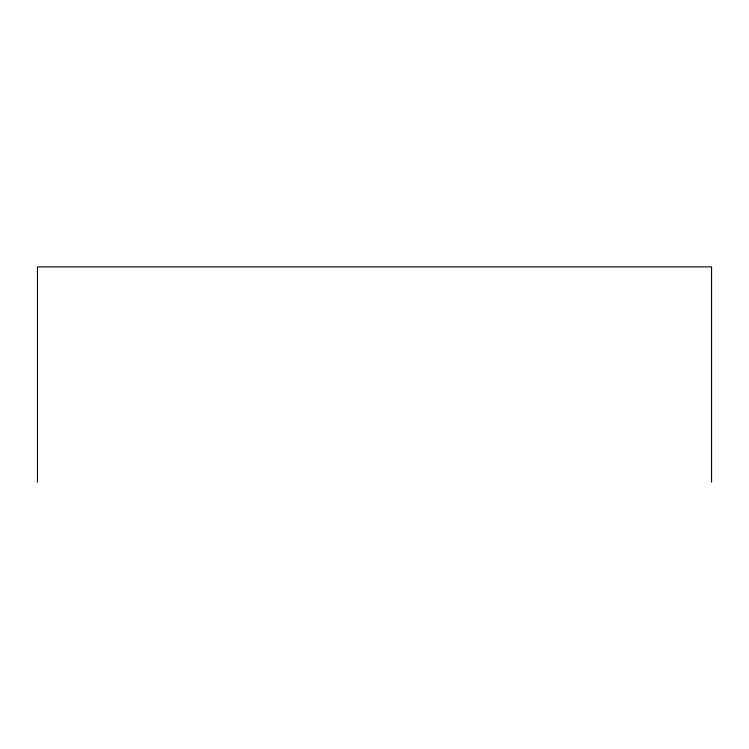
<?xml version="1.0" encoding="UTF-8"?>
<svg xmlns="http://www.w3.org/2000/svg" width="749" height="749" viewBox="0 0 749 749"><rect width="100%" height="100%" fill="white"/><g stroke="black" fill="none" stroke-linecap="round" stroke-linejoin="round"><path stroke-width="1.12" d="M711.55 482.103L711.55 266.897L37.45 266.897L37.45 482.103"/></g></svg>
